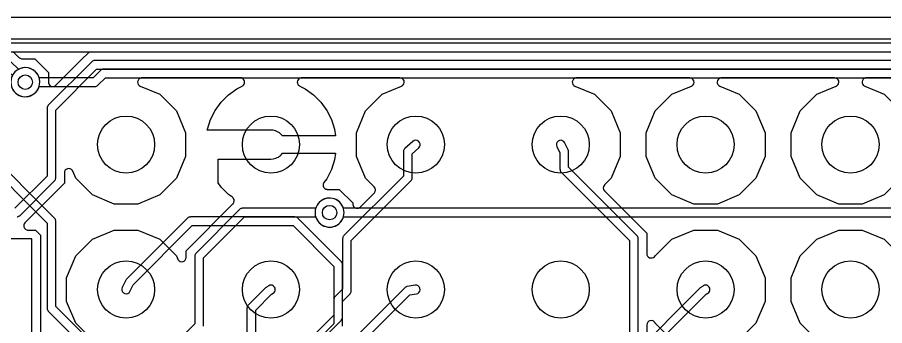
# Model space of a CAD drawing. Header units: inches. Extents: x 0 to 2.56, y 0 to 2.2.
# Drawn here: x 0.355 to 0.953, y 1.992 to 2.205 of the extents above; entities that cross this region are included whole.
import ezdxf

# ---------------------------------------------------------------- set-up
doc = ezdxf.new("R2010")
doc.units = ezdxf.units.IN

msp = doc.modelspace()

# ---------------------------------------------------------------- linework, layer by layer
at = {"layer": '16_copper_3V3'}
msp.add_lwpolyline([(0.36453, 1.98572), (0.36453, 2.05193), (0.29453, 2.05193)], dxfattribs=at)
at = {"layer": '16_copper_5V'}
for points in [[(0.4541, 1.93214), (0.381, 2.00524), (0.381, 2.064), (0.38095, 2.06433), (0.38093, 2.06467, 0.087654), (0.38052, 2.06563), (0.38033, 2.06585), (0.38012, 2.06612), (0.33288, 2.11336)], [(0.32788, 2.10988), (0.375, 2.06276), (0.375, 2.004), (0.37505, 2.00367), (0.37507, 2.00333, 0.087654), (0.37548, 2.00237), (0.37567, 2.00215), (0.37588, 2.00188), (0.452, 1.92576)]]:
    msp.add_lwpolyline(points, format="xyb", dxfattribs=at)
at = {"layer": '16_copper_EEPROM_ID_SC'}
msp.add_lwpolyline([(1.548, 2.187), (0.33, 2.187)], dxfattribs=at)
msp.add_lwpolyline([(0.351, 1.55524), (0.351, 1.746), (0.35095, 1.74633), (0.35093, 1.74667, 0.087654), (0.35052, 1.74763), (0.35033, 1.74785), (0.35012, 1.74812), (0.333, 1.76524), (0.333, 1.76646), (0.33384, 1.76673), (0.33524, 1.76745, 0.924393), (0.32616, 1.78527), (0.32538, 1.78487), (0.285, 1.82524), (0.285, 2.13476), (0.33124, 2.181), (1.54676, 2.181)], format="xyb", dxfattribs=at)
at = {"layer": '16_copper_EEPROM_ID_SD'}
msp.add_lwpolyline([(0.57234, 2.06025, 0.240078), (0.57927, 2.06616), (0.57954, 2.067), (1.188, 2.067), (1.18833, 2.06705), (1.18867, 2.06707, 0.01577), (1.18885, 2.06712), (1.18914, 2.06725), (1.19016, 2.06673), (1.19166, 2.06625, 1), (1.19634, 2.08575), (1.19479, 2.086, 0.509525), (1.18425, 2.07366), (1.18446, 2.073), (0.57954, 2.073), (0.57927, 2.07384, 1), (0.56073, 2.06616), (0.56145, 2.06476, 0.28203), (0.57079, 2.06)], format="xyb", close=True, dxfattribs=at)
at = {"layer": '16_copper_GPIO17'}
msp.add_lwpolyline([(0.78212, 1.96588), (0.82987, 2.01362), (0.83109, 2.01437), (0.83175, 2.01491), (0.83223, 2.01562, 0.548403), (0.82957, 2.01993), (0.82872, 2.01982), (0.82797, 2.01949), (0.82644, 2.01856), (0.8262, 2.01837), (0.82588, 2.01812), (0.77876, 1.971)], format="xyb", dxfattribs=at)
at = {"layer": '16_copper_GPIO2_SDA'}
msp.add_lwpolyline([(0.531, 1.94876), (0.57812, 1.99588), (0.57832, 1.99615), (0.57854, 1.9964, 0.087651), (0.57893, 1.99737), (0.57895, 1.99766), (0.579, 1.998), (0.579, 2.034), (0.57895, 2.03433), (0.57893, 2.03467, 0.087654), (0.57852, 2.03563), (0.57833, 2.03585), (0.57812, 2.03612), (0.54812, 2.06612), (0.54785, 2.06632), (0.5476, 2.06654, 0.087651), (0.54663, 2.06693), (0.54634, 2.06695), (0.546, 2.067), (0.474, 2.067), (0.47367, 2.06695), (0.47333, 2.06693, 0.087654), (0.47237, 2.06652), (0.47215, 2.06633), (0.47188, 2.06612), (0.42988, 2.02412), (0.42983, 2.02405), (0.42976, 2.024), (0.42955, 2.02368), (0.42937, 2.02344, 0.011286), (0.4293, 2.02331), (0.42683, 2.01824), (0.42657, 2.01743, 0.866065), (0.43222, 2.01561), (0.43448, 2.02023), (0.47524, 2.061), (0.54476, 2.061), (0.573, 2.03276), (0.573, 1.99924), (0.52588, 1.95212)], format="xyb", dxfattribs=at)
at = {"layer": '16_copper_GPIO3_SCL'}
msp.add_lwpolyline([(0.519, 1.722), (0.519, 2.00276), (0.52987, 2.01362), (0.53109, 2.01437), (0.53175, 2.01491), (0.53223, 2.01562, 0.548403), (0.52957, 2.01993), (0.52872, 2.01982), (0.52797, 2.01949), (0.52644, 2.01856), (0.5262, 2.01837), (0.52588, 2.01812), (0.51388, 2.00612), (0.51368, 2.00585), (0.51346, 2.0056, 0.087651), (0.51307, 2.00463), (0.51305, 2.00434), (0.513, 2.004), (0.513, 1.72324)], format="xyb", dxfattribs=at)
at = {"layer": '16_copper_GPIO4'}
msp.add_lwpolyline([(0.55434, 1.70025, 0.726542), (0.55584, 1.71927), (0.555, 1.71954), (0.555, 1.94276), (0.62544, 2.0132), (0.63002, 2.01397), (0.63084, 2.01423, 0.866048), (0.62903, 2.01989), (0.6235, 2.01896), (0.62342, 2.01893), (0.62333, 2.01893, 0.071781), (0.62253, 2.01862), (0.62223, 2.01839), (0.62198, 2.01822, 0.011401), (0.62188, 2.01812), (0.54988, 1.94612), (0.54968, 1.94585), (0.54946, 1.9456, 0.087651), (0.54907, 1.94463), (0.54905, 1.94434), (0.549, 1.944), (0.549, 1.71954), (0.54816, 1.71927, 0.85408), (0.55279, 1.7)], format="xyb", close=True, dxfattribs=at)
at = {"layer": '16_copper_GPIO9_SDI'}
msp.add_lwpolyline([(1.254, 2.169), (0.414, 2.169), (0.41367, 2.16895), (0.41333, 2.16893, 0.087654), (0.41237, 2.16852), (0.41215, 2.16833), (0.41188, 2.16812), (0.40676, 2.163), (0.36954, 2.163), (0.36927, 2.16384, 1), (0.35073, 2.15616), (0.35145, 2.15476, 0.6128), (0.36927, 2.15616), (0.36954, 2.157), (0.408, 2.157), (0.40833, 2.15705), (0.40867, 2.15707, 0.087654), (0.40963, 2.15748), (0.40985, 2.15767), (0.41012, 2.15788), (0.41524, 2.163), (1.25276, 2.163)], format="xyb", dxfattribs=at)
at = {"layer": '1_copper_3V3'}
msp.add_lwpolyline([(0.3415, 1.86358), (0.3785, 1.86358), (0.3785, 1.89232), (0.363, 1.89232), (0.363, 1.9125, 0.414214), (0.36, 1.9155), (0.3555, 1.9155), (0.3555, 1.9755), (0.35545, 1.97583), (0.35543, 1.97617, 0.087654), (0.35502, 1.97713), (0.35483, 1.97735), (0.35462, 1.97762), (0.35031, 1.98193), (0.36453, 1.98193), (0.36453, 2.05193), (0.29453, 2.05193)], format="xyb", dxfattribs=at)
at = {"layer": '1_copper_EEPROM_ID_SD'}
msp.add_lwpolyline([(0.48295, 1.99166), (0.483, 1.992), (0.483, 2.03876), (0.51124, 2.067), (0.56046, 2.067), (0.56073, 2.06616, 1), (0.57927, 2.07384), (0.57855, 2.07524, 0.6128), (0.56073, 2.07384), (0.56046, 2.073), (0.51, 2.073), (0.50967, 2.07295), (0.50933, 2.07293, 0.087654), (0.50837, 2.07252), (0.50815, 2.07233), (0.50788, 2.07212), (0.47788, 2.04212), (0.47768, 2.04185), (0.47746, 2.0416, 0.087651), (0.47707, 2.04063), (0.47705, 2.04034), (0.477, 2.04), (0.477, 1.99324), (0.45376, 1.97)], format="xyb", dxfattribs=at)
at = {"layer": '1_copper_GND'}
msp.add_lwpolyline([(1.57785, 2.18972), (0.30015, 2.18972)], dxfattribs=at)
for points in [[(0.35173, 2.181), (0.35585, 2.17688), (0.35612, 2.17668), (0.35637, 2.17646, 0.087651), (0.35734, 2.17607), (0.35763, 2.17605), (0.35797, 2.176), (0.36663, 2.176), (0.376, 2.16663), (0.376, 2.15997), (0.37602, 2.15986, 0.018641), (0.37603, 2.15964), (0.37603, 2.15955), (0.37608, 2.15938), (0.37612, 2.15912, 0.01863), (0.37619, 2.15891), (0.37627, 2.15878), (0.37628, 2.15873), (0.37635, 2.15863), (0.37648, 2.15834, 0.018631), (0.37661, 2.15816), (0.37674, 2.15803), (0.37675, 2.15802), (0.37678, 2.15799), (0.37683, 2.15794), (0.37704, 2.1577, 0.237958), (0.37966, 2.15704), (0.37986, 2.15712), (0.37988, 2.15712), (0.37994, 2.15715), (0.37996, 2.15716), (0.38027, 2.15725, 0.018627), (0.38046, 2.15735), (0.3806, 2.15745), (0.38066, 2.15748), (0.38078, 2.15759), (0.38098, 2.15772, 0.015772), (0.38112, 2.15785), (0.39812, 2.17485), (0.40427, 2.181), (1.05373, 2.181)], [(0.4063, 1.98217), (0.39477, 1.9937), (0.38853, 2.00877), (0.38853, 2.02508), (0.39477, 2.04015), (0.4063, 2.05169), (0.42137, 2.05793), (0.43768, 2.05793), (0.45275, 2.05169), (0.46429, 2.04015), (0.46523, 2.03788), (0.46537, 2.03764), (0.46548, 2.0374, 0.747777), (0.471, 2.03903), (0.471, 2.04373), (0.50333, 2.07605), (0.50334, 2.07608), (0.50337, 2.0761, 0.374458), (0.50356, 2.08003), (0.50316, 2.08042), (0.50299, 2.08059, 0.002018), (0.50297, 2.0806), (0.50021, 2.0826), (0.4952, 2.08761), (0.49303, 2.09061), (0.49303, 2.10693), (0.52953, 2.10693), (0.53109, 2.10705, 0.194808), (0.53751, 2.11093), (0.57414, 2.11093), (0.57342, 2.10639), (0.57123, 2.09965), (0.56802, 2.09334), (0.56614, 2.09076), (0.566, 2.09049), (0.56583, 2.09023, 0.483786), (0.56799, 2.08606), (0.56826, 2.08604), (0.56857, 2.086), (0.57663, 2.086), (0.586, 2.07663), (0.586, 2.07597, 0.020166), (0.58603, 2.07564), (0.58603, 2.07555), (0.58608, 2.07538), (0.58612, 2.07512), (0.58617, 2.07502), (0.58619, 2.07491), (0.58627, 2.07478), (0.58628, 2.07473), (0.58635, 2.07463), (0.58648, 2.07434, 0.018631), (0.58661, 2.07416), (0.58674, 2.07403), (0.58675, 2.07402), (0.58678, 2.07399), (0.58683, 2.07394), (0.58704, 2.0737, 0.237958), (0.58966, 2.07304), (0.58986, 2.07312), (0.58988, 2.07312), (0.58994, 2.07315), (0.58996, 2.07316), (0.59027, 2.07325, 0.018627), (0.59046, 2.07335), (0.5906, 2.07345), (0.59066, 2.07348), (0.59078, 2.07359), (0.59098, 2.07372, 0.015772), (0.59112, 2.07385), (0.60075, 2.08348), (0.60089, 2.08366, 0.392553), (0.60075, 2.08772), (0.59477, 2.0937), (0.58853, 2.10877), (0.58853, 2.12508), (0.59477, 2.14015), (0.6063, 2.15169), (0.61968, 2.15723), (0.61991, 2.15737), (0.62012, 2.15746), (0.62016, 2.15748, 0.747777), (0.61853, 2.163), (0.55072, 2.163), (0.55057, 2.16298), (0.55042, 2.16298, 0.64561), (0.54869, 2.1578), (0.54893, 2.15763), (0.54913, 2.15746), (0.54916, 2.15745), (0.54925, 2.15741), (0.54936, 2.15733), (0.55311, 2.15542), (0.55884, 2.15125), (0.56385, 2.14624), (0.56802, 2.14051), (0.57123, 2.1342), (0.57342, 2.12747), (0.57414, 2.12293), (0.53751, 2.12293), (0.53662, 2.12398), (0.53543, 2.125, 0.159104), (0.52953, 2.12693), (0.48555, 2.12693), (0.48564, 2.12747), (0.48782, 2.1342), (0.49104, 2.14051), (0.4952, 2.14624), (0.50021, 2.15125), (0.50594, 2.15542), (0.50969, 2.15733), (0.50982, 2.15742), (0.50996, 2.15748, 0.071778), (0.5106, 2.15804), (0.5106, 2.15804, 0.54841), (0.50915, 2.16289), (0.50886, 2.16293), (0.5086, 2.16299, 0.022662), (0.50833, 2.163), (0.44052, 2.163), (0.44025, 2.16296), (0.43998, 2.16295, 0.747774), (0.43937, 2.15723), (0.45275, 2.15169), (0.46429, 2.14015), (0.47053, 2.12508), (0.47053, 2.10877), (0.46429, 2.0937), (0.45275, 2.08217), (0.43768, 2.07593), (0.42137, 2.07593), (0.4063, 2.08217), (0.39477, 2.0937), (0.39277, 2.09853), (0.39263, 2.09876), (0.39252, 2.09901, 0.747777), (0.387, 2.09738), (0.387, 2.09027), (0.38085, 2.08412), (0.35978, 2.06305), (0.35973, 2.06299), (0.3597, 2.06296), (0.35968, 2.06294), (0.35963, 2.06289, 0.54841), (0.36108, 2.05804), (0.36143, 2.05799), (0.36171, 2.05794, 0.01577), (0.3619, 2.05793), (0.36701, 2.05793), (0.37053, 2.05441), (0.37053, 1.97944)], [(0.96429, 2.0937), (0.95275, 2.08217), (0.93768, 2.07593), (0.92137, 2.07593), (0.9063, 2.08217), (0.89477, 2.0937), (0.88853, 2.10877), (0.88853, 2.12508), (0.89477, 2.14015), (0.9063, 2.15169), (0.91968, 2.15723), (0.91991, 2.15737), (0.92012, 2.15746), (0.92016, 2.15748, 0.747777), (0.91853, 2.163), (0.84052, 2.163), (0.84025, 2.16296), (0.83998, 2.16295, 0.74779), (0.83937, 2.15723), (0.85275, 2.15169), (0.86429, 2.14015), (0.87053, 2.12508), (0.87053, 2.10877), (0.86429, 2.0937), (0.85275, 2.08217), (0.83768, 2.07593), (0.82137, 2.07593), (0.8063, 2.08217), (0.79477, 2.0937), (0.78853, 2.10877), (0.78853, 2.12508), (0.79477, 2.14015), (0.8063, 2.15169), (0.81968, 2.15723), (0.81991, 2.15737), (0.82012, 2.15746), (0.82016, 2.15748, 0.747777), (0.81853, 2.163), (0.74052, 2.163), (0.74025, 2.16296), (0.73998, 2.16295, 0.74779), (0.73937, 2.15723), (0.75275, 2.15169), (0.76429, 2.14015), (0.77053, 2.12508), (0.77053, 2.10877), (0.76429, 2.0937), (0.75978, 2.08919), (0.75964, 2.08902, 0.39257), (0.75978, 2.08495), (0.789, 2.05573), (0.789, 2.04131), (0.78904, 2.04104), (0.78905, 2.04077, 0.620844), (0.79477, 2.04015), (0.8063, 2.05169), (0.82137, 2.05793), (0.83768, 2.05793), (0.85275, 2.05169), (0.86429, 2.04015), (0.87053, 2.02508), (0.87053, 2.00877), (0.86429, 1.9937), (0.85275, 1.98217)], [(1.01853, 2.163), (0.94052, 2.163), (0.94025, 2.16296), (0.93998, 2.16295, 0.74779), (0.93937, 2.15723), (0.95275, 2.15169), (0.96429, 2.14015)], [(0.8063, 1.98217), (0.79477, 1.99371), (0.79463, 1.99393), (0.79452, 1.99418, 0.747777), (0.789, 1.99255), (0.789, 1.89227)]]:
    msp.add_lwpolyline(points, format="xyb", dxfattribs=at)
msp.add_lwpolyline([(0.92137, 1.97593), (0.9063, 1.98217), (0.89477, 1.9937), (0.88853, 2.00877), (0.88853, 2.02508), (0.89477, 2.04015), (0.9063, 2.05169), (0.92137, 2.05793), (0.93768, 2.05793), (0.95275, 2.05169), (0.96429, 2.04015), (0.97053, 2.02508), (0.97053, 2.00877), (0.96429, 1.9937), (0.95275, 1.98217), (0.93768, 1.97593)], close=True, dxfattribs=at)
at = {"layer": '1_copper_GPIO10_SDO'}
for points in [[(1.05, 2.175), (0.408, 2.175), (0.40767, 2.17495), (0.40733, 2.17493, 0.087654), (0.40637, 2.17452), (0.40615, 2.17433), (0.40588, 2.17412), (0.37588, 2.14412), (0.37568, 2.14385), (0.37546, 2.1436, 0.087651), (0.37507, 2.14263), (0.37505, 2.14234), (0.375, 2.142), (0.375, 2.09524), (0.35276, 2.073)], [(0.35433, 2.06705), (0.35467, 2.06707, 0.087654), (0.35563, 2.06748), (0.35585, 2.06767), (0.35612, 2.06788), (0.38012, 2.09188), (0.38032, 2.09215), (0.38054, 2.0924, 0.087651), (0.38093, 2.09337), (0.38095, 2.09366), (0.381, 2.094), (0.381, 2.14076), (0.40924, 2.169), (1.04876, 2.169)]]:
    msp.add_lwpolyline(points, format="xyb", dxfattribs=at)
at = {"layer": '1_copper_GPIO14_TX'}
msp.add_lwpolyline([(0.57895, 1.99166), (0.579, 1.992), (0.579, 2.00876), (0.58412, 2.01388), (0.58432, 2.01415), (0.58454, 2.0144, 0.087651), (0.58493, 2.01537), (0.58495, 2.01566), (0.585, 2.016), (0.585, 2.05076), (0.62612, 2.09188), (0.62632, 2.09215), (0.62654, 2.0924, 0.087651), (0.62693, 2.09337), (0.62695, 2.09366), (0.627, 2.094), (0.627, 2.11066), (0.63152, 2.11469), (0.63208, 2.11535, 0.866052), (0.62753, 2.11917), (0.622, 2.11424), (0.62174, 2.11393), (0.62146, 2.1136, 0.073273), (0.62111, 2.1128), (0.62108, 2.11259), (0.621, 2.112), (0.621, 2.09524), (0.57988, 2.05412), (0.57968, 2.05385), (0.57946, 2.0536, 0.087651), (0.57907, 2.05263), (0.57905, 2.05234), (0.579, 2.052), (0.579, 2.01724), (0.57388, 2.01212), (0.57368, 2.01185), (0.57346, 2.0116, 0.087651), (0.57307, 2.01063), (0.57305, 2.01034), (0.573, 2.01), (0.573, 1.99324), (0.53776, 1.958)], format="xyb", dxfattribs=at)
at = {"layer": '1_copper_GPIO15_RX'}
msp.add_lwpolyline([(0.783, 1.896), (0.783, 2.052), (0.78295, 2.05233), (0.78293, 2.05267, 0.087654), (0.78252, 2.05363), (0.78233, 2.05385), (0.78212, 2.05412), (0.735, 2.10124), (0.735, 2.112), (0.73496, 2.11228), (0.73495, 2.11257, 0.024239), (0.73488, 2.11285), (0.73477, 2.11308), (0.73468, 2.11335), (0.73221, 2.11827), (0.73172, 2.11898, 0.866046), (0.72685, 2.11558), (0.729, 2.11129), (0.729, 2.1), (0.72905, 2.09967), (0.72907, 2.09933, 0.087654), (0.72948, 2.09837), (0.72967, 2.09815), (0.72988, 2.09788), (0.777, 2.05076), (0.777, 1.89724)], format="xyb", dxfattribs=at)
at = {"layer": '1_copper_GPIO9_SDI'}
msp.add_lwpolyline([(0.36234, 2.15025, 1), (0.35766, 2.16975), (0.35616, 2.16927), (0.35538, 2.16887), (0.35012, 2.17412), (0.34985, 2.17432), (0.3496, 2.17454, 0.087651), (0.34863, 2.17493), (0.34834, 2.17495), (0.348, 2.175), (0.29754, 2.175), (0.29727, 2.17584, 1), (0.27873, 2.16816), (0.27945, 2.16676, 0.6128), (0.29727, 2.16816), (0.29754, 2.169), (0.34676, 2.169), (0.35113, 2.16462), (0.35073, 2.16384, 0.560029), (0.36079, 2.15)], format="xyb", close=True, dxfattribs=at)
at = {"layer": 'drills_PTH'}
for centre in [(0.42953, 2.11693), (0.52953, 2.11693), (0.62953, 2.11693), (0.72953, 2.11693), (0.82953, 2.11693), (0.92953, 2.11693), (0.42953, 2.01693), (0.52953, 2.01693), (0.62953, 2.01693), (0.72953, 2.01693), (0.82953, 2.01693), (0.92953, 2.01693)]:
    msp.add_circle(centre, 0.01969, dxfattribs=at)
at = {"layer": 'drills_via_1_16'}
for centre in [(0.36, 2.16), (0.57, 2.07)]:
    msp.add_circle(centre, 0.005, dxfattribs=at)
at = {"layer": 'outline'}
msp.add_lwpolyline([(2.44094, 2.20472), (0.11811, 2.20472), (0.10782, 2.20427), (0.0976, 2.20293), (0.08754, 2.2007), (0.07771, 2.1976), (0.06819, 2.19366), (0.05906, 2.1889), (0.05037, 2.18336), (0.04219, 2.17709), (0.03459, 2.17013), (0.02763, 2.16253), (0.02136, 2.15436), (0.01582, 2.14567), (0.01107, 2.13653), (0.00712, 2.12701), (0.00402, 2.11718), (0.00179, 2.10712), (0.00045, 2.09691), (0, 2.08661), (0, 1.51575)], dxfattribs=at)

doc.saveas('drawing.dxf')
